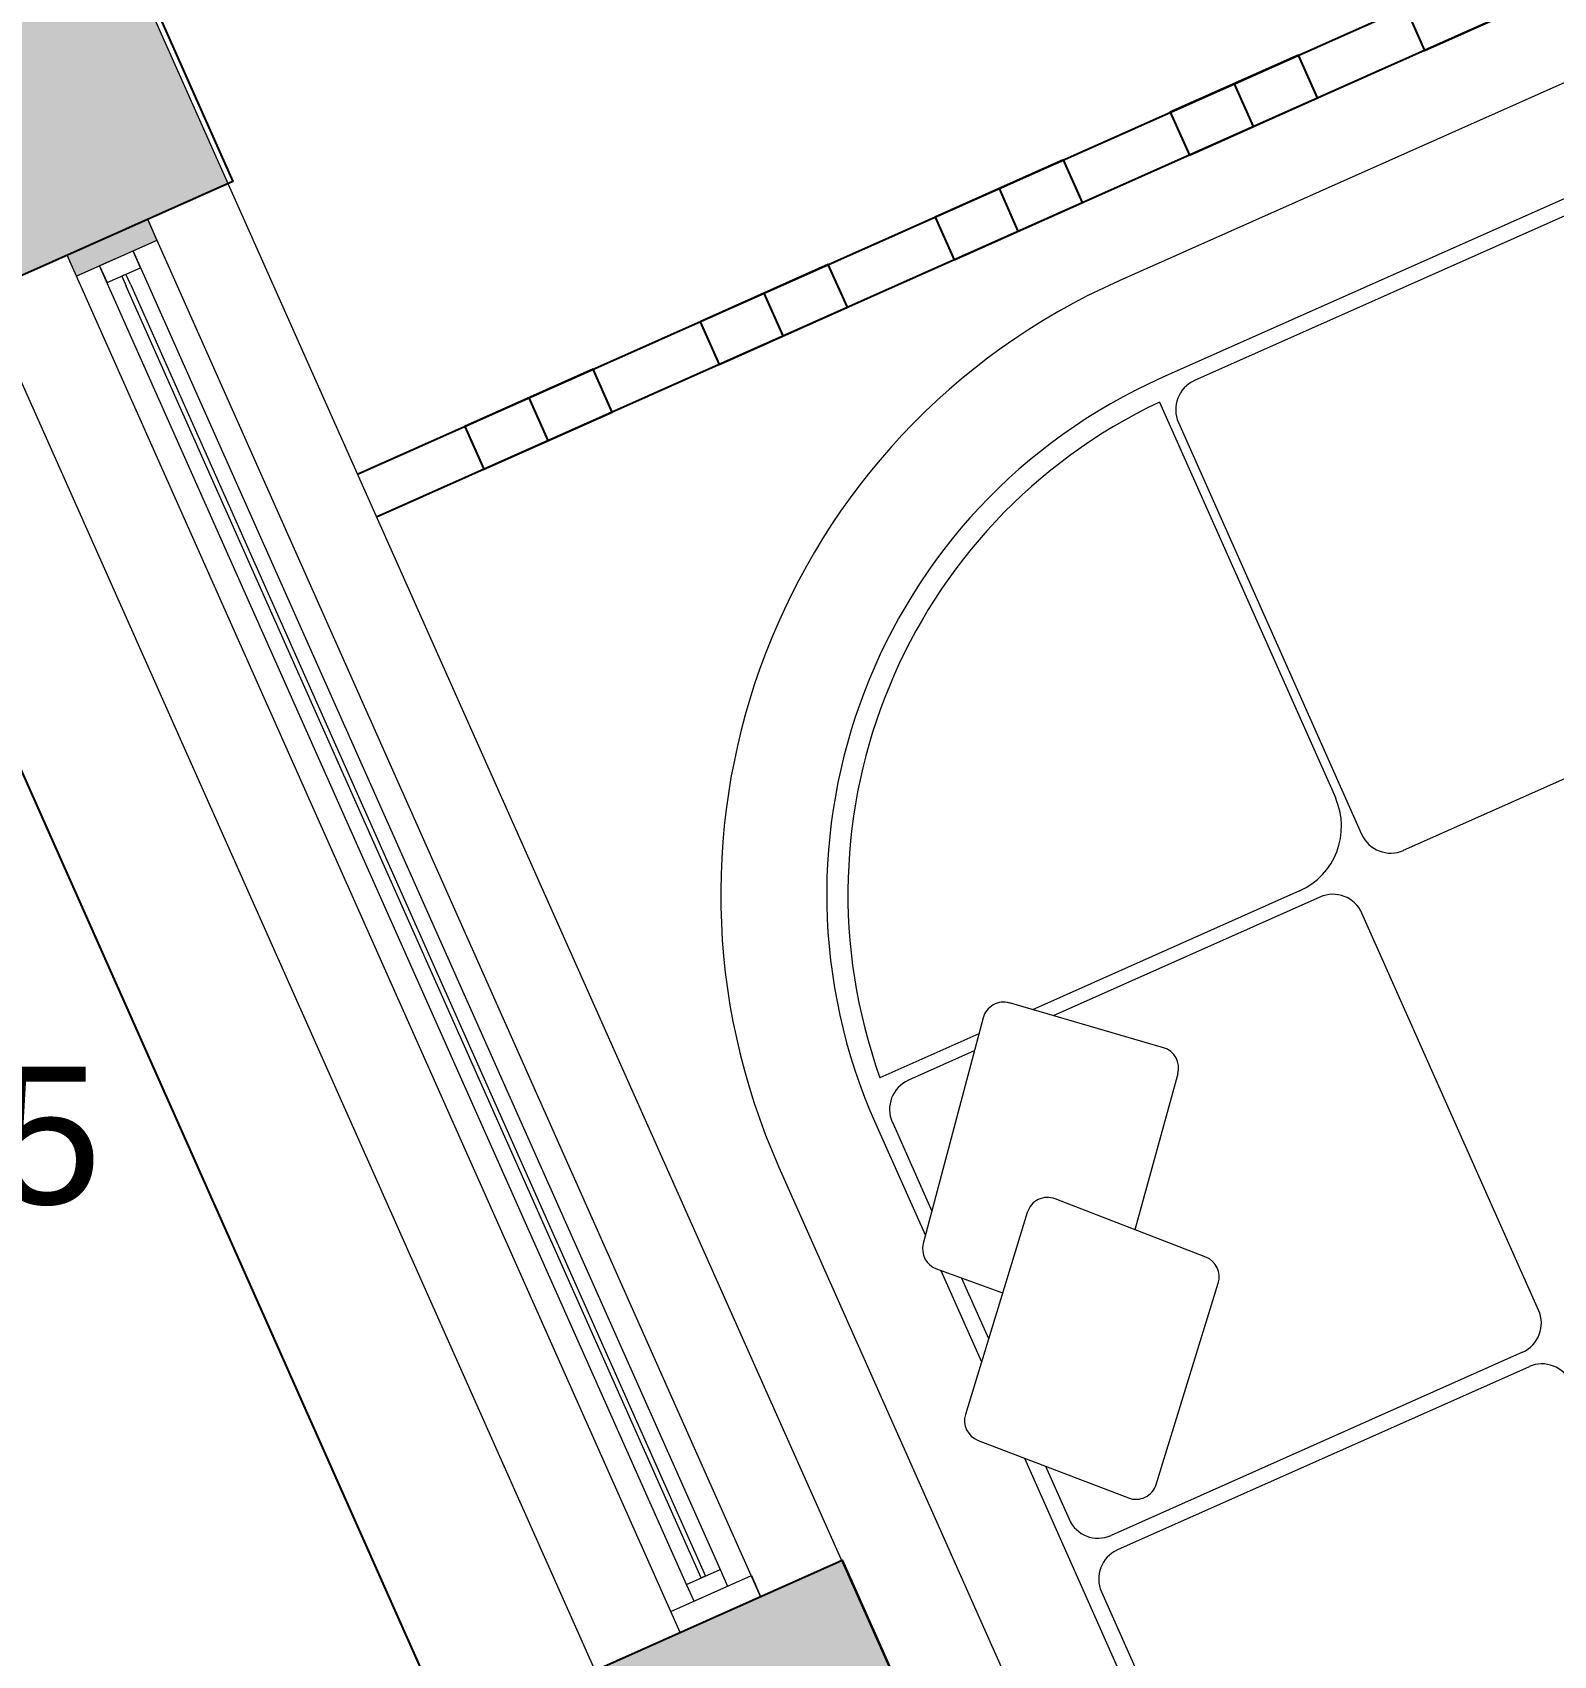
# Model space of a CAD drawing. Header units: inches. Extents: x -422522 to 22891, y -2973 to 414515.
# Drawn here: x 7478.1 to 7644.1, y 10230.8 to 10407.8 of the extents above; entities that cross this region are included whole.
import ezdxf

# ---------------------------------------------------------------- set-up
doc = ezdxf.new("R2010")
doc.units = ezdxf.units.IN
doc.header["$MEASUREMENT"] = 0
doc.layers.get('0').update_dxf_attribs({"lineweight": 25})
for name, color, linetype, lineweight in [('ARREDAMENTO', 8, 'Continuous', 18), ('INFISSI', 4, 'Continuous', 18), ('PORTE_finestre_doors_windows', 4, 'Continuous', 15), ('QUOTE', 6, 'Continuous', 9)]:
    doc.layers.add(name, color=color, linetype=linetype, lineweight=lineweight)
doc.styles.get("Standard").update_dxf_attribs({"font": 'Arial.ttf'})
doc.dimstyles.get("Standard").update_dxf_attribs({"dimtxt": 15, "dimasz": 10, "dimexe": 10, "dimexo": 10, "dimgap": 5, "dimtad": 2, "dimtih": 1, "dimtoh": 1, "dimdec": 0, "dimzin": 0, "dimdsep": 46, "dimtxsty": 'Standard', "dimblk": 'OBLIQUE', "dimblk1": 'OBLIQUE', "dimblk2": 'OBLIQUE', "dimcen": 0.09, "dimdle": 10, "dimadec": 0, "dimazin": 0, "dimtfac": 1, "dimtdec": 0, "dimtofl": 0, "dimtmove": 0, "dimatfit": 3, "dimldrblk": 'OBLIQUE', "dimfxl": 1, "dimtolj": 1, "dimtzin": 0, "dimarcsym": 0})

# ---------------------------------------------------------------- blocks, each defined once
blk = doc.blocks.new('_Oblique')
at = {"color": 0, "linetype": 'ByBlock', "lineweight": -2}
blk.add_line((-0.5, -0.5), (0.5, 0.5), dxfattribs=at)
blk = doc.blocks.new('*D112')
at = {"layer": 'Defpoints', "color": 0, "transparency": 16777216}
for p in [(7472.6, 10379.38), (7539.48, 10229.15), (7523.72, 10222.13)]:
    blk.add_point(p, dxfattribs=at)
at = {"layer": 'QUOTE', "color": 0, "lineweight": -2, "transparency": 16777216}
for p, q in [((7452.76, 10381.49), (7527.78, 10212.99)), ((7463.46, 10375.31), (7447.69, 10368.29)), ((7530.35, 10225.08), (7514.58, 10218.06))]:
    blk.add_line(p, q, dxfattribs=at)
at = {"layer": 'QUOTE', "color": 0, "lineweight": -2, "transparency": 16777216, "xscale": 10, "yscale": 10, "zscale": 10}
for p, rotation in [((7456.83, 10372.36), 113.9999999999798), ((7523.72, 10222.13), 293.9999999999798)]:
    blk.add_blockref('_Oblique', p, dxfattribs=dict(at, rotation=rotation))
at = {"layer": 'QUOTE', "color": 0, "transparency": 16777216, "insert": (7468.18, 10287.41), "char_height": 15, "attachment_point": 5}
blk.add_mtext('\\A1;165', dxfattribs=at)

msp = doc.modelspace()

# ---------------------------------------------------------------- hatches: boundary and pattern name
h = msp.add_hatch(color=256)
h.dxf.hatch_style = 1
h.paths.add_polyline_path([(7452.52, 10496.65), (7425.7, 10484.71), (7472.6, 10379.38), (7490.69, 10387.43), (7490.69, 10387.43), (7481.92, 10383.53), (7482.93, 10381.24), (7485.45, 10382.36), (7485.45, 10382.36), (7487.27, 10383.18), (7491.7, 10385.15), (7490.69, 10387.43), (7481.92, 10383.53), (7481.92, 10383.53), (7490.69, 10387.43), (7499.46, 10391.34)])
h = msp.add_hatch(color=0)
h.dxf.hatch_style = 1
h.paths.add_polyline_path([(7566.42, 10241.14), (7539.48, 10229.15), (7593.76, 10107.24), (7620.76, 10119.26)])
h.paths.add_polyline_path([(7783.56, 9754.25), (7783.26, 9754.11), (7755.86, 9741.91), (7808.73, 9623.15), (7808.73, 9623.15), (7812.78, 9614.05), (7929.59, 9351.7), (7956.99, 9363.9), (7952.93, 9373.04), (7944.79, 9391.31)])

# ---------------------------------------------------------------- linework, layer by layer
at = {"lineweight": 18}
msp.add_line((7620.76, 10119.26), (7452.39, 10496.94), dxfattribs=at)
msp.add_line((7620.76, 10119.26), (7452.39, 10496.94), dxfattribs=at)
for p, q in [((7643.98, 10412.11), (7515.73, 10355.01)), ((7611.34, 10397.57), (7609.26, 10402.24)), ((7585.68, 10386.15), (7583.61, 10390.82)), ((7560.03, 10374.73), (7557.95, 10379.4)), ((7534.38, 10363.31), (7532.3, 10367.97))]:
    msp.add_line(p, q)
for points in [[(7425.7, 10484.71), (7453.11, 10496.91), (7500, 10391.58), (7472.6, 10379.38)], [(7629.99, 10405.88), (7643.98, 10412.11), (7641.91, 10416.77), (7627.92, 10410.54)], [(7604.34, 10394.46), (7618.33, 10400.69), (7616.26, 10405.35), (7602.26, 10399.12)], [(7578.69, 10383.04), (7592.68, 10389.27), (7590.6, 10393.93), (7576.61, 10387.7)], [(7553.04, 10371.62), (7567.03, 10377.85), (7564.95, 10382.51), (7550.96, 10376.28)], [(7527.38, 10360.2), (7541.38, 10366.42), (7539.3, 10371.09), (7525.31, 10364.86)], [(7539.48, 10229.15), (7566.48, 10241.17), (7620.76, 10119.26), (7593.76, 10107.24)]]:
    msp.add_lwpolyline(points, close=True)
msp.add_lwpolyline([(7425.7, 10484.71), (7593.77, 10107.23)], dxfattribs=at)
msp.add_lwpolyline([(7513.65, 10359.67), (7774.83, 10475.95)])
at = {"layer": 'ARREDAMENTO'}
for p, q in [((7707.78, 10430.21), (7596.68, 10380.74)), ((7664.39, 10398.23), (7601.38, 10370.18)), ((7648.22, 10389.13), (7604.91, 10369.85)), ((7601.08, 10367.49), (7620.28, 10324.37)), ((7603.15, 10365.27), (7623.14, 10320.37)), ((7627.72, 10318.62), (7671.03, 10337.9)), ((7616.37, 10314.19), (7587.24, 10301.22)), ((7618.59, 10313.52), (7589.5, 10300.57)), ((7642.45, 10268.45), (7623.17, 10311.76)), ((7601.52, 10297.08), (7584.72, 10301.96)), ((7581.83, 10300.33), (7575.31, 10275.72)), ((7581.38, 10298.61), (7570.59, 10293.81)), ((7580.88, 10296.73), (7573.69, 10293.53)), ((7603.1, 10294.24), (7598.41, 10277.22)), ((7570.12, 10288.75), (7575.54, 10276.59)), ((7571.94, 10288.95), (7576.25, 10279.26)), ((7559.56, 10284.05), (7607.38, 10176.64)), ((7606.13, 10274.24), (7589.7, 10280.59)), ((7586.66, 10279.11), (7579.91, 10257.08)), ((7576.75, 10272.95), (7583.97, 10270.33)), ((7577.24, 10272.77), (7581.67, 10262.83)), ((7579.5, 10271.95), (7582.44, 10265.35)), ((7600.73, 10249.45), (7607.5, 10271.4)), ((7640.69, 10263.87), (7595.8, 10243.88)), ((7641.4, 10262.28), (7596.5, 10242.3)), ((7581.29, 10254.24), (7597.7, 10247.97)), ((7586.35, 10252.3), (7617.95, 10181.34)), ((7588.64, 10251.43), (7591.22, 10245.64)), ((7594.75, 10237.72), (7614.03, 10194.4))]:
    msp.add_line(p, q, dxfattribs=at)
for centre, radius, start, end in [((7626.46, 10313.84), 73.23, 114, 204), ((7626.46, 10313.84), 61.67, 114, 204), ((7606.32, 10366.68), 3.47, 114, 204), ((7626.46, 10313.84), 59.36, 115.3201, 199.7206), ((7613.23, 10321.23), 7.71, 294, 24), ((7626.31, 10321.78), 3.47, 204, 294), ((7620, 10310.35), 3.47, 24, 114), ((7584.07, 10299.74), 2.31, 73.8027, 165.1451), ((7600.87, 10294.86), 2.31, 344.5877, 73.8027), ((7575.1, 10290.36), 3.47, 114, 204), ((7588.87, 10278.44), 2.31, 68.8526, 162.965), ((7577.54, 10275.12), 2.31, 165.1451, 250.0734), ((7605.29, 10272.08), 2.31, 342.8652, 68.8526), ((7639.28, 10267.04), 3.47, 294, 24), ((7642.81, 10259.12), 3.47, 24, 114), ((7582.12, 10256.4), 2.31, 162.965, 249.0823), ((7598.52, 10250.13), 2.31, 249.0823, 342.8652), ((7594.39, 10247.05), 3.47, 204, 294), ((7597.92, 10239.13), 3.47, 114, 204)]:
    msp.add_arc(centre, radius, start, end, dxfattribs=at)
at = {"layer": 'INFISSI', "color": 4, "lineweight": 0}
for p, q in [((7557.57, 10237.2), (7490.69, 10387.43)), ((7548.8, 10233.3), (7481.92, 10383.53)), ((7489.91, 10382.16), (7489.1, 10383.99)), ((7489.1, 10383.99), (7553.14, 10240.16)), ((7549.48, 10238.53), (7485.44, 10382.36)), ((7485.45, 10382.36), (7486.26, 10380.54)), ((7486.26, 10380.54), (7489.91, 10382.16)), ((7486.26, 10380.54), (7489.91, 10382.16)), ((7551.08, 10239.24), (7488.34, 10380.17)), ((7488.8, 10380.37), (7551.54, 10239.44)), ((7549.48, 10238.53), (7553.14, 10240.16)), ((7553.14, 10240.16), (7553.95, 10238.33)), ((7550.3, 10236.7), (7549.48, 10238.53))]:
    msp.add_line(p, q, dxfattribs=at)
at = {"layer": 'INFISSI'}
for p, q in [((7487.27, 10383.18), (7485.45, 10382.36)), ((7488.09, 10381.35), (7487.86, 10381.25)), ((7487.86, 10381.25), (7488.34, 10380.17)), ((7488.8, 10380.37), (7488.31, 10381.45)), ((7551.54, 10239.44), (7551.08, 10239.24))]:
    msp.add_line(p, q, dxfattribs=at)
at = {"layer": 'INFISSI', "color": 4, "lineweight": 0}
for points in [[(7482.93, 10381.24), (7481.92, 10383.53), (7490.69, 10387.43), (7491.7, 10385.15)], [(7548.8, 10233.3), (7547.78, 10235.58), (7556.56, 10239.49), (7557.57, 10237.2)]]:
    msp.add_lwpolyline(points, close=True, dxfattribs=at)
at = {"layer": 'PORTE_finestre_doors_windows', "color": 4}
msp.add_line((7500, 10391.58), (7472.6, 10379.38), dxfattribs=at)
msp.add_line((7500, 10391.58), (7472.6, 10379.38), dxfattribs=at)

# ---------------------------------------------------------------- dimensions: what is measured, and where the dimension line sits
at = {"layer": 'QUOTE'}
dim = msp.add_linear_dim(base=(7523.72, 10222.13), p1=(7472.6, 10379.38), p2=(7539.48, 10229.15), angle=114, text='165', dimstyle='Standard', dxfattribs=at)
dim.commit()
dim.dimension.update_dxf_attribs({"geometry": '*D112', "text_midpoint": (7468.18, 10287.41)})

doc.saveas('drawing.dxf')
